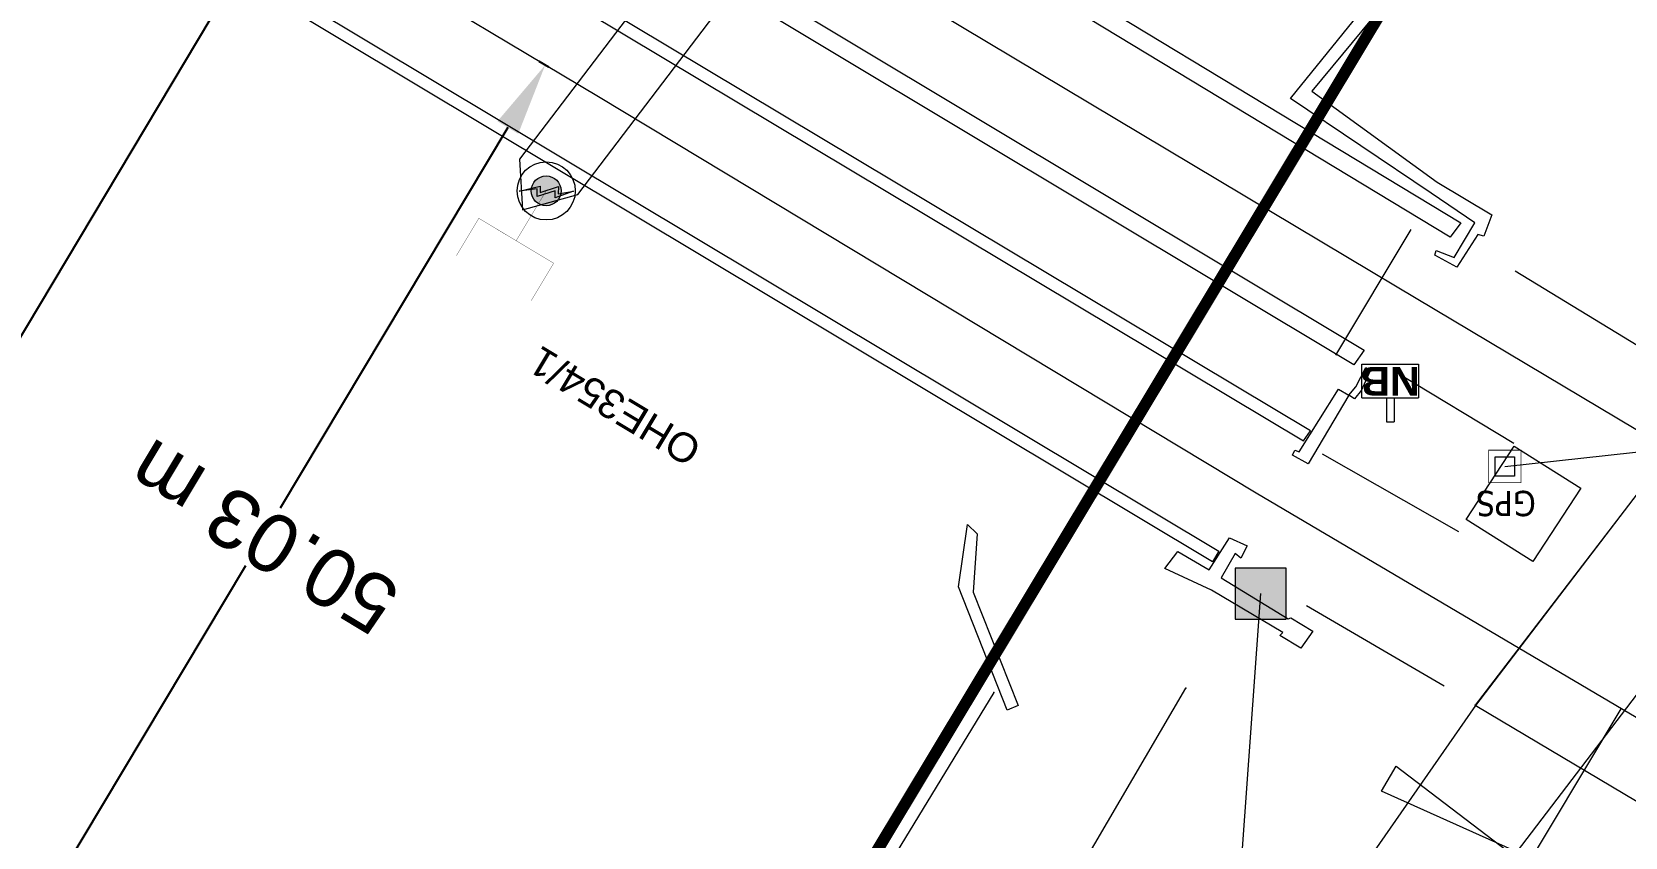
# Model space of a CAD drawing. Header units: metres. Extents: x 593168 to 611286, y 3401475 to 3412398.
# Drawn here: x 599229 to 599283.8, y 3408680.4 to 3408708.1 of the extents above; entities that cross this region are included whole.
import ezdxf
from ezdxf.enums import TextEntityAlignment as Align

# ---------------------------------------------------------------- set-up
doc = ezdxf.new("R2010")
doc.units = ezdxf.units.M
doc.header["$MEASUREMENT"] = 0
doc.linetypes.add('CENTER', pattern=[2, 1.25, -0.25, 0.25, -0.25])
doc.linetypes.add('PHANTOM2', pattern=[1.25, 0.625, -0.125, 0.125, -0.125, 0.125, -0.125])
doc.layers.get('Defpoints').update_dxf_attribs({"lineweight": 0})
for name, color, linetype, lineweight in [('Bench_Mark', 7, 'Continuous', 0), ('CANAL BOTTOM', 5, 'Continuous', 0), ('CANAL TOP', 5, 'Continuous', 0), ('DFCC BOUNDARY', 6, 'CENTER', 0), ('Electric Pole', 251, 'Continuous', 0), ('Existing IR Chainage', 7, 'Continuous', 0), ('Existing IR Track', 143, 'Continuous', 0), ('Gate', 251, 'Continuous', 0), ('GPS', 251, 'Continuous', 0), ('Grill', 251, 'Continuous', 0), ('LC DETAILS IN PLAN', 7, 'Continuous', 0), ('Name Board', 251, 'Continuous', 0), ('OHE MAST', 8, 'Continuous', 0), ('OHE MAST TEXT', 8, 'Continuous', 0), ('Pavers', 7, 'Continuous', 0), ('Piers_Abutment', 7, 'Continuous', 0), ('Retaining Wall', 251, 'Continuous', 0), ('SFL', 7, 'Continuous', 0), ('Subroad Centre', 34, 'Continuous', 0), ('Subroad Edge', 34, 'Continuous', 0), ('TOPOSTYLEREMARK', 251, 'Continuous', 0), ('Trolley Stand', 251, 'Continuous', 0), ('Wing Wall', 7, 'Continuous', 0)]:
    doc.layers.add(name, color=color, linetype=linetype, lineweight=lineweight)
doc.layers.add('MATCH LINE', color=7, linetype='Continuous')
doc.styles.add('NB', font='swissbo.ttf', dxfattribs={"height": 1.5})
doc.styles.get("Standard").update_dxf_attribs({"font": 'arial_0.ttf'})
doc.styles.add('street name', font='tahoma.ttf', dxfattribs={"height": 2})
doc.styles.add('Style-Arial', font='arial_0.ttf')
doc.dimstyles.get("Standard").update_dxf_attribs({"dimtxt": 0.18, "dimasz": 0.18, "dimexe": 0.18, "dimexo": 0.0625, "dimgap": 0.09, "dimtad": 0, "dimtih": 1, "dimtoh": 1, "dimdec": 4, "dimzin": 0, "dimdsep": 46, "dimtxsty": 'Standard', "dimcen": 0.09, "dimadec": 0, "dimazin": 0, "dimtfac": 1, "dimtdec": 4, "dimtofl": 0, "dimtmove": 0, "dimatfit": 3, "dimfxl": 1, "dimtolj": 1, "dimtzin": 0, "dimarcsym": 0})

# ---------------------------------------------------------------- blocks, each defined once
blk = doc.blocks.new('GT')
at = {"layer": 'Gate'}
for p, q in [((-0.5, -0.5), (-0.5, 0.5)), ((-0.5, 0.5), (0.5, -0.5)), ((0.5, 0.5), (0.5, -0.5))]:
    blk.add_line(p, q, dxfattribs=at)
blk.add_lwpolyline([(0.5, 0.5), (-0.5, -0.5)], dxfattribs=at)
blk = doc.blocks.new('EP')
blk.add_hatch(color=8).paths.add_polyline_path([(-0.211, -0.052), (-0.211, 0.163), (-0.931, -0.012), (-0.307, 0.072), (-0.312, -0.192), (0.307, 0.005), (0.307, -0.238), (0.936, -0.012), (0.414, -0.102), (0.425, 0.151)])
at = {"color": 8}
for p, q in [((-0.931, -0.012), (-0.211, 0.163)), ((-0.307, 0.072), (-0.931, -0.012)), ((-0.312, -0.192), (-0.307, 0.072)), ((0.307, 0.005), (-0.312, -0.192)), ((-0.211, 0.163), (-0.211, -0.052)), ((-0.211, -0.052), (0.425, 0.151)), ((0.307, -0.238), (0.307, 0.005)), ((0.425, 0.151), (0.414, -0.102)), ((0.936, -0.012), (0.307, -0.238)), ((0.414, -0.102), (0.936, -0.012))]:
    blk.add_line(p, q, dxfattribs=at)
blk.add_circle((0, 0), 1, dxfattribs=at)
blk = doc.blocks.new('NB')
for p, q in [((-0.976, 0.818), (-0.976, 1.983)), ((-0.976, 1.983), (0.976, 1.983)), ((0.976, 1.983), (0.976, 0.818)), ((-0.976, 0.818), (0.976, 0.818)), ((-0.132, 0.818), (-0.132, 0)), ((0.132, 0.818), (0.132, 0)), ((-0.132, 0), (0.132, 0))]:
    blk.add_line(p, q)
at = {"style": 'NB', "width": 1.025371}
blk.add_text('NB', height=0.9883, rotation=180, dxfattribs=at).set_placement((-0.005, 1.392), align=Align.MIDDLE)
blk = doc.blocks.new('BM')
blk.add_hatch(color=256).paths.add_polyline_path([(-0.88, 0.88), (-0.88, -0.88), (0.88, -0.88), (0.88, 0.88)])
for p, q in [((0.88, 0.88), (-0.88, 0.88)), ((-0.88, 0.88), (-0.88, -0.88)), ((0.88, -0.88), (0.88, 0.88)), ((-0.88, -0.88), (0.88, -0.88))]:
    blk.add_line(p, q)
blk = doc.blocks.new('GPS')
at = {"const_width": 0.0279}
blk.add_lwpolyline([(0.558, -0.558), (-0.558, -0.558), (-0.558, 0.558), (0.558, 0.558)], close=True, dxfattribs=at)
blk.add_lwpolyline([(0.335, -0.335), (-0.335, -0.335), (-0.335, 0.335), (0.335, 0.335)], close=True)
at = {"style": 'street name'}
blk.add_text('GPS', height=0.8675, rotation=180, dxfattribs=at).set_placement((1.067, -0.841, -111.29))
blk = doc.blocks.new('OHE MAST')
h = blk.add_hatch(color=256)
h.dxf.hatch_style = 1
edge = h.paths.add_edge_path()
edge.add_arc((0, 0), 0.514, 0, 360)
at = {"const_width": 0.01}
for points in [[(1.5, 3.5), (1.5, 2), (-1.5, 2), (-1.5, 3.5)], [(0, 2), (0, 0)]]:
    blk.add_lwpolyline(points, dxfattribs=at)
blk.add_circle((0, 0), 0.514)
blk = doc.blocks.new('*D109')
at = {"layer": 'Defpoints', "color": 0, "linetype": 'ByBlock', "ltscale": 5, "transparency": 16777216}
for p in [(599246.323, 3408707.174), (599220.636, 3408664.241), (599220.965, 3408664.045)]:
    blk.add_point(p, dxfattribs=at)
at = {"layer": 'DFCC BOUNDARY', "color": 0, "linetype": 'ByBlock', "lineweight": -2, "ltscale": 5, "transparency": 16777216}
for p, q in [((599246.431, 3408707.11), (599246.76, 3408706.913)), ((599245.369, 3408704.832), (599237.542, 3408691.75)), ((599222.249, 3408666.19), (599236.364, 3408689.782)), ((599220.743, 3408664.177), (599221.072, 3408663.98))]:
    blk.add_line(p, q, dxfattribs=at)
at = {"layer": 'DFCC BOUNDARY', "color": 0, "linetype": 'ByBlock', "ltscale": 5, "transparency": 16777216}
for points in [[(599245.011, 3408705.046), (599245.726, 3408704.618), (599246.652, 3408706.977)], [(599221.891, 3408666.404), (599222.606, 3408665.976), (599220.965, 3408664.045)]]:
    blk.add_solid(points, dxfattribs=at)
at = {"layer": 'DFCC BOUNDARY', "color": 0, "linetype": 'ByBlock', "ltscale": 5, "transparency": 16777216, "insert": (599236.953, 3408690.766), "char_height": 2, "attachment_point": 5, "rotation": 149, "style": 'Style-Arial'}
blk.add_mtext('\\A1;50.03 m', dxfattribs=at)
blk = doc.blocks.new('TerminatorOpen_0.5')
at = {"color": 0, "linetype": 'ByBlock', "lineweight": -2}
for q in [(-1, 0.25), (-1, 0), (-1, -0.25)]:
    blk.add_line((0, 0), q, dxfattribs=at)

msp = doc.modelspace()

# ---------------------------------------------------------------- linework, layer by layer
msp.add_lwpolyline([(599224.7618, 3408691.1779), (599246.0334, 3408726.8051), (599254.7621, 3408721.5936)])
at = {"layer": 'CANAL BOTTOM'}
msp.add_polyline3d([(599262.0685, 3408685.4233, 258.0345), (599236.0174, 3408642.6654, 258.3024), (599194.7875, 3408590.5289, 257.7216), (599175.752, 3408564.9767, 257.8996)], dxfattribs=at)
msp.add_point((599262.068, 3408685.423, 258.034), dxfattribs=at)
at = {"layer": 'CANAL TOP'}
msp.add_polyline3d([(599181.3154, 3408560.903, 260.0235), (599200.0697, 3408585.4441, 259.9169), (599240.7206, 3408637.7539, 260.8697), (599268.673, 3408685.5672, 260.5947)], dxfattribs=at)
msp.add_point((599268.673, 3408685.567, 260.595), dxfattribs=at)
at = {"layer": 'Existing IR Chainage', "color": 7, "linetype": 'Continuous', "lineweight": 13, "flags": 128}
msp.add_lwpolyline([(599274.6938, 3408707.608), (599266.9535, 3408694.7594)], dxfattribs=at)
at = {"layer": 'Existing IR Track', "flags": 128}
for points in [[(599405.4988, 3408625.2284), (599390.223, 3408633.6853), (599375.548, 3408641.8545), (599361.5718, 3408649.6346), (599347.8801, 3408657.3091), (599335.1896, 3408664.4232), (599313.9218, 3408676.7065), (599275.9401, 3408699.3442), (599238.0637, 3408721.979), (599209.3919, 3408739.1659), (599185.519, 3408753.5143), (599173.3104, 3408760.858), (599160.4567, 3408768.5896), (599145.0601, 3408777.7696), (599133.1689, 3408784.9475), (599119.3515, 3408793.1624), (599105.58, 3408801.3501), (599090.8008, 3408810.1101), (599076.4354, 3408818.6958), (599058.9886, 3408829.1336), (599041.711, 3408839.4703), (599024.9231, 3408849.5386), (599007.6614, 3408859.8911), (598991.9303, 3408869.2758)], [(599386.6887, 3408627.3403), (599371.485, 3408635.4619), (599358.0551, 3408642.636), (599343.5804, 3408650.5262), (599332.3922, 3408656.6249), (599309.3845, 3408669.6641), (599271.0845, 3408692.2708), (599248.4884, 3408705.8831), (599224.3768, 3408720.2559), (599204.0287, 3408732.4411), (599181.0019, 3408746.2237), (599168.7243, 3408753.607), (599157.3538, 3408760.4444), (599139.392, 3408771.0678), (599128.9979, 3408777.3807), (599114.7724, 3408785.9143), (599101.1095, 3408794.1394), (599086.4216, 3408803.1567), (599071.1441, 3408812.6118), (599055.0493, 3408822.8545), (599037.977, 3408833.7193), (599021.5995, 3408844.2301), (599004.5105, 3408855.1971), (598989.1489, 3408864.8372)]]:
    msp.add_lwpolyline(points, dxfattribs=at)
at = {"layer": 'Grill'}
for points in [[(599285.4491, 3408696.5737, 261.8544), (599279.9922, 3408699.899, 262.0923)], [(599275.9248, 3408696.4182, 261.8614), (599279.9445, 3408693.9899, 262.2093)], [(599278.05, 3408690.9433, 262.2073), (599273.3675, 3408693.6101, 262.3842)], [(599272.8189, 3408688.4131, 261.8974), (599277.5469, 3408685.6532, 261.9254)]]:
    msp.add_polyline3d(points, dxfattribs=at)
at = {"layer": 'LC DETAILS IN PLAN', "lineweight": 13}
msp.add_lwpolyline([(599260.4829, 3408601.7154), (599275.9937, 3408627.8656), (599256.4334, 3408639.4514), (599283.6368, 3408684.8617)], dxfattribs=at)
at = {"layer": 'MATCH LINE', "linetype": 'PHANTOM2', "ltscale": 15, "const_width": 0.4}
msp.add_lwpolyline([(599294.9761, 3408741.3658), (599232.5042, 3408637.4982)], dxfattribs=at)
at = {"layer": 'Pavers'}
msp.add_polyline3d([(599292.6785, 3408691.9458, 262.1223), (599286.7853, 3408695.6305, 262.0093), (599278.619, 3408684.9842, 262.1923), (599285.8813, 3408680.6704, 262.2812)], close=True, dxfattribs=at)
msp.add_point((599278.619, 3408684.984, 262.192), dxfattribs=at)
at = {"layer": 'Piers_Abutment'}
msp.add_polyline3d([(599245.773, 3408703.7403, 260.9316), (599245.8741, 3408702.0049, 260.8737), (599247.7763, 3408702.5361, 260.9256), (599256.936, 3408714.5807, 260.6127), (599256.7764, 3408716.2424, 260.6317), (599254.9327, 3408715.7849, 260.6187)], close=True, dxfattribs=at)
at = {"layer": 'Retaining Wall'}
for points in [[(599210.2223, 3408742.591, 262.1753), (599278.1225, 3408701.5522, 263.5559), (599277.7582, 3408701.0701, 263.5689), (599209.8477, 3408742.1152, 263.5689)], [(599207.294, 3408736.9217, 263.5929), (599207.6464, 3408737.4287, 263.5879), (599274.8024, 3408697.1868, 263.5599), (599274.45, 3408696.6798, 263.5599)], [(599272.7124, 3408694.0678, 263.295), (599272.9551, 3408694.4144, 263.3159), (599205.4738, 3408734.776, 263.3039), (599205.2309, 3408734.4289, 263.3039)], [(599202.1587, 3408730.2927, 263.3249), (599202.3723, 3408730.6651, 263.3349), (599269.807, 3408690.277, 263.3039), (599269.5933, 3408689.9045, 263.3039)]]:
    msp.add_polyline3d(points, close=True, dxfattribs=at)
msp.add_polyline3d([(599261.1625, 3408691.194, 259.1961), (599261.5034, 3408690.8687, 259.1981), (599261.3655, 3408688.8648, 259.1862), (599262.9125, 3408684.9733, 259.2151), (599262.5295, 3408684.8094, 259.2071), (599260.8581, 3408689.047, 259.1952), (599261.1625, 3408691.194, 259.1961)], dxfattribs=at)
at = {"layer": 'SFL'}
msp.add_polyline3d([(599276.4109, 3408701.326, 260.6487), (599273.8145, 3408697.0078, 260.6457)], dxfattribs=at)
at = {"layer": 'Subroad Centre'}
msp.add_polyline3d([(599186.5922, 3408557.0391, 260.5232), (599205.038, 3408581.3583, 260.5268), (599234.3305, 3408620.0183, 261.0666), (599305.9972, 3408713.9657, 262.0463), (599327.0151, 3408740.0105, 261.5005), (599345.0685, 3408762.879, 261.0796), (599364.3536, 3408788.2463, 260.5697), (599374.7132, 3408801.7398, 260.3918)], dxfattribs=at)
at = {"layer": 'Subroad Edge'}
msp.add_polyline3d([(599231.9493, 3408622.1056, 261.1176), (599263.9532, 3408663.8653, 261.9134), (599278.6366, 3408684.9721, 262.1903), (599286.7872, 3408695.6373, 262.0093), (599303.651, 3408716.2395, 262.0413), (599324.6718, 3408741.9403, 261.5895), (599342.5517, 3408764.8587, 261.1716), (599361.9781, 3408789.687, 260.5917), (599372.4785, 3408803.2918, 260.4097)], dxfattribs=at)
at = {"layer": 'TOPOSTYLEREMARK'}
for p, q in [((599279.637, 3408693.187, -0.089), (599301.3838, 3408695.5417, -261.1653)), ((599271.243, 3408688.816, -0.089), (599268.8977, 3408656.3393))]:
    msp.add_line(p, q, dxfattribs=at)
at = {"layer": 'Trolley Stand'}
msp.add_polyline3d([(599279.9516, 3408693.8841, 262.2053), (599282.2434, 3408692.4343, 262.2233), (599280.5947, 3408689.9154, 262.2782), (599278.3028, 3408691.3652, 262.2782)], close=True, dxfattribs=at)
at = {"layer": 'Wing Wall'}
for points in [[(599277.2803, 3408700.6029, 262.0943), (599277.8912, 3408700.3655, 262.0943), (599277.8912, 3408700.3655, 262.0943), (599278.6091, 3408701.5614, 262.0953), (599277.1057, 3408702.5714, 262.1003), (599272.2737, 3408705.8256, 259.1672), (599275.157, 3408709.4066, 259.1782), (599279.2062, 3408711.7163, 259.1762), (599282.2773, 3408711.4454, 259.1812), (599282.1945, 3408711.1285, 259.2171), (599279.8875, 3408711.3333, 259.2121), (599275.4438, 3408709.0305, 259.2141), (599273.0051, 3408706.0871, 259.2031), (599277.3083, 3408702.9585, 262.0983), (599279.1952, 3408701.8348, 262.1073), (599278.9195, 3408701.1043, 262.0833), (599278.7053, 3408701.1611, 262.0843), (599277.9815, 3408700.0387, 262.0933), (599277.2267, 3408700.4409, 262.0853)], [(599267.9557, 3408689.6853, 262.1653), (599268.4005, 3408690.2587, 262.1743), (599269.4689, 3408689.6284, 262.1603), (599270.1728, 3408690.7301, 262.1843), (599270.1728, 3408690.7301, 262.1843), (599270.7807, 3408690.4535, 262.1783), (599270.5659, 3408690.0336, 262.1723), (599270.3651, 3408690.1981, 262.1873), (599269.884, 3408689.3601, 262.1703), (599272.1866, 3408687.9547, 262.1573), (599272.2834, 3408687.9788, 262.1733), (599273.0367, 3408687.526, 262.1693), (599272.6269, 3408686.9428, 262.1643), (599271.9039, 3408687.38, 262.1653), (599272.0038, 3408687.4759, 262.1813), (599269.5584, 3408688.9341, 262.1743)]]:
    msp.add_polyline3d(points, close=True, dxfattribs=at)
msp.add_polyline3d([(599274.8543, 3408696.5811, 262.0853), (599274.9946, 3408696.4431, 262.0723), (599274.7118, 3408695.8084, 262.0893), (599274.4707, 3408695.5125, 262.1263), (599274.2701, 3408695.6376, 262.1333), (599272.8738, 3408693.2786, 262.1973), (599272.3406, 3408693.5737, 262.2013), (599272.4171, 3408693.7432, 262.2063), (599272.5719, 3408693.6927, 262.1903), (599273.9172, 3408695.8459, 262.1323), (599274.2701, 3408695.6376, 262.1333), (599274.5128, 3408695.922, 262.1053), (599274.8543, 3408696.5811, 262.0853)], dxfattribs=at)

# ---------------------------------------------------------------- block references
at = {"layer": 'Bench_Mark'}
msp.add_blockref('BM', (599271.243, 3408688.816, 262.311), dxfattribs=at)
at = {"layer": 'Electric Pole', "xscale": 0.9997078269552191, "yscale": 0.9997078269552191, "zscale": 0.9997078269552191}
msp.add_blockref('EP', (599246.6857, 3408702.6554, 265.9572), dxfattribs=at)
at = {"layer": 'Gate', "xscale": 8.67389955893491, "yscale": 0.9997078268772505, "zscale": 8.67389955893491, "rotation": 329.3120825940761}
msp.add_blockref('GT', (599279.3801, 3408680.2393, 156.3202), dxfattribs=at)
at = {"layer": 'GPS'}
msp.add_blockref('GPS', (599279.637, 3408693.187, 262.304), dxfattribs=at)
at = {"layer": 'Name Board', "xscale": 0.9997078269552191, "yscale": 0.9997078269552191, "zscale": 0.9997078269552191}
msp.add_blockref('NB', (599275.6958, 3408694.7218, 263.6409), dxfattribs=at)
at = {"layer": 'OHE MAST', "rotation": 149.0208306544456}
msp.add_blockref('OHE MAST', (599246.6857, 3408702.6554), dxfattribs=at)

# ---------------------------------------------------------------- texts
at = {"layer": 'OHE MAST TEXT'}
msp.add_text('OHE354/1', height=1, rotation=149, dxfattribs=at).set_placement((599252.1014, 3408694.0009, 265.957))

# ---------------------------------------------------------------- dimensions: what is measured, and where the dimension line sits
at = {"layer": 'DFCC BOUNDARY', "linetype": 'ByBlock', "ltscale": 5}
dim = msp.add_linear_dim(base=(599220.9651, 3408664.0445), p1=(599246.3233, 3408707.1737), p2=(599220.6362, 3408664.2413), angle=239.10721, dimstyle='Standard', override={"dimtxt": 2, "dimasz": 2.5, "dimexe": 0.125, "dimexo": 0.125, "dimgap": 0.125, "dimtad": 1, "dimtih": 0, "dimtoh": 0, "dimdec": 3, "dimzin": 11, "dimpost": ' m', "dimtxsty": 'Style-Arial', "dimsah": 1, "dimadec": 4, "dimazin": 3, "dimtmove": 2, "dimatfit": 1, "dimldrblk": 'TerminatorOpen_0.5', "dimfrac": 2, "dimtzin": 11}, dxfattribs=at)
dim.commit()
dim.dimension.update_dxf_attribs({"geometry": '*D109', "text_midpoint": (599236.9532, 3408690.7662), "dimtype": 161, "text_rotation": 149})

doc.saveas('drawing.dxf')
